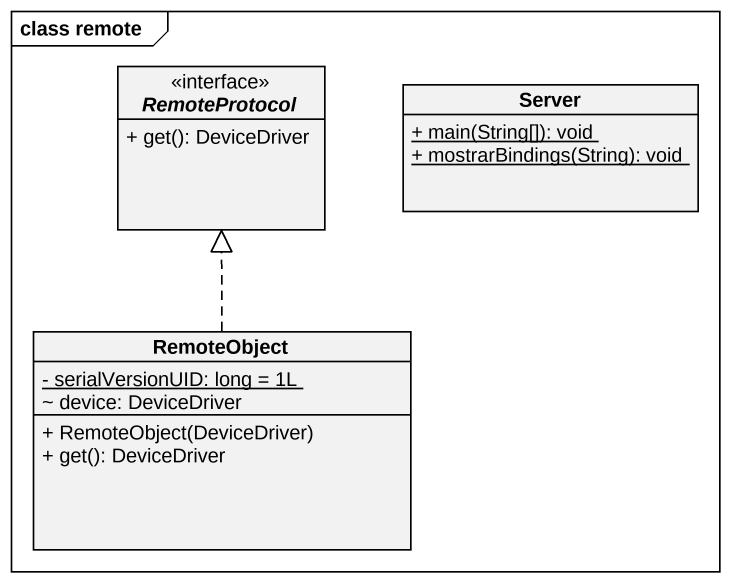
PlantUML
@startuml
mainframe class remote
hide circle
hide empty members
skinparam classAttributeIconSize 0
interface RemoteProtocol <<interface>> {
  + get(): DeviceDriver
}
class Server {
  {static} + main(String[]): void
  {static} + mostrarBindings(String): void
}
class RemoteObject {
  {static} - serialVersionUID: long = 1L
  ~ device: DeviceDriver
  + RemoteObject(DeviceDriver)
  + get(): DeviceDriver
}
RemoteObject .up.|> RemoteProtocol
@enduml
